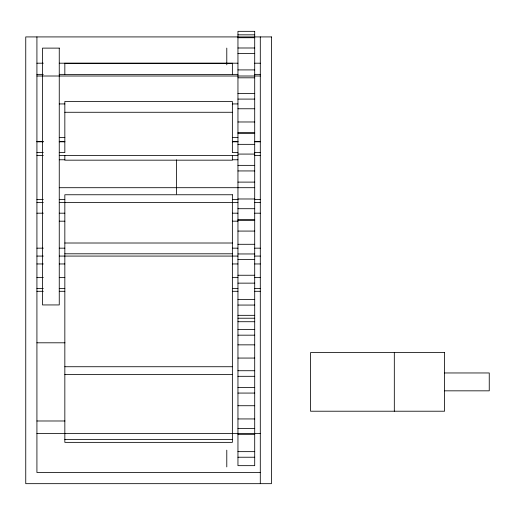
<?xml version="1.0" encoding="UTF-8"?>
<svg xmlns="http://www.w3.org/2000/svg" width="515" height="515" viewBox="0 0 515 515"><rect width="100%" height="100%" fill="white"/><g stroke="black" fill="none" stroke-linecap="round" stroke-linejoin="round"><path stroke-width="0.77" d="M237.956 34.833L254.706 34.833M237.956 37.73L254.706 37.73M237.956 47.992L254.706 47.992M237.956 53.579L254.706 53.579M36.919 63.203L43.299 63.197M59.257 63.197L237.956 63.197M254.706 63.203L260.294 63.203M64.839 63.294L232.368 63.294M237.956 69.911L254.706 69.911M36.919 74.366L43.299 74.372M59.257 74.366L64.839 74.372M232.368 74.372L237.956 74.366M254.706 74.372L260.294 74.366M36.919 76.008L260.294 76.008M237.956 77.81L254.706 77.81M237.956 93.601L254.706 93.601M237.956 99.092L254.706 99.092M59.257 103.933L64.877 103.933M232.368 103.933L237.956 103.933M237.956 108.768L254.706 108.768M64.839 112.27L232.368 112.27M237.956 121.978L254.706 121.978M237.956 132.497L254.706 132.497M237.956 133.552L254.706 133.552M59.257 137.434L64.877 137.434M232.368 137.434L237.956 137.434M36.919 141.374L43.299 141.38M59.257 141.374L64.839 141.38M232.368 141.374L237.956 141.38M254.706 141.374L260.294 141.38M36.919 141.812L43.299 141.812M59.257 141.812L64.839 141.812M232.368 141.812L237.956 141.812M254.706 141.812L260.294 141.812M237.956 144.342L254.706 144.342M36.919 152.601L43.299 152.601M59.257 152.601L64.839 152.601L64.839 101.474L232.368 101.474L232.368 152.601L237.956 152.601M254.706 152.601L260.294 152.601M237.956 154.075L254.706 154.075M36.919 155.485L43.299 155.485M59.257 155.485L237.956 155.485M254.706 155.485L260.294 155.485M59.257 159.772L64.877 159.772M232.368 159.772L237.956 159.772M237.956 165.36L254.706 165.36M237.956 170.941L254.706 170.941M237.956 182.11L254.706 182.11M59.257 187.711L254.706 187.698M237.956 198.983L254.706 198.983M36.919 199.505L43.299 199.505M59.257 199.505L64.839 199.505M232.368 199.505L237.956 199.505M254.706 199.505L260.294 199.505M36.919 202.408L43.299 202.408M59.257 202.408L237.956 202.408M254.706 202.408L260.294 202.408M237.956 208.71L254.706 208.71M36.919 213.191L43.299 213.191M59.257 213.191L64.839 213.191M232.368 213.191L237.956 213.191M254.706 213.191L260.294 213.191M237.956 219.499L254.706 219.499M237.956 220.555L254.706 220.555M59.257 221.186L64.877 221.186M232.368 221.18L237.956 221.173M237.956 231.074L254.706 231.074M64.839 243.009L232.368 243.009M237.956 244.29L254.706 244.29M36.919 248.166L43.299 248.166M59.257 248.166L64.839 248.166M232.368 248.166L237.956 248.166M254.706 248.166L260.294 248.166M64.839 253.798L232.368 253.798M237.956 253.959L254.706 253.959M36.919 256.071L43.299 256.071M59.257 256.071L237.956 256.071M254.706 256.071L260.294 256.071M237.956 259.451L254.706 259.451M36.919 263.957L43.299 263.957M59.257 263.957L64.839 263.957M232.368 263.957L237.956 263.957M254.706 263.957L260.294 263.957M237.956 275.248L254.706 275.248M36.919 277.624L43.299 277.624M59.257 277.624L64.839 277.624M232.368 277.624L237.956 277.624M254.706 277.624L260.294 277.624M237.956 283.141L254.706 283.141M36.919 288.413L43.299 288.413M59.257 288.413L64.839 288.413M232.368 288.413L237.956 288.413M254.706 288.413L260.294 288.413M36.919 291.297L43.299 291.297M59.257 291.297L64.839 291.297M232.368 291.297L237.956 291.297M254.706 291.297L260.294 291.297M237.956 299.473L254.706 299.473M237.956 305.06L254.706 305.06M237.956 315.328L254.706 315.328M237.956 318.219L254.706 318.219M237.956 321.721L254.706 321.721M237.956 329.446L254.706 329.446M237.956 335.175L254.706 335.175M36.919 342.803L64.967 342.803M237.956 344.85L254.706 344.85M237.956 358.06L254.706 358.06M64.839 366.731L232.368 366.731M237.956 370.729L254.706 370.729M444.574 372.963L489.25 372.963L489.25 390.834L444.574 390.834M64.839 374.617L232.368 374.617M237.956 376.31L254.706 376.31M237.956 387.48L254.706 387.48M237.956 393.067L254.706 393.067M237.956 405.73L254.706 405.73M237.956 418.94L254.706 418.94M36.919 420.987L64.967 420.987M237.956 428.615L254.706 428.615M36.919 433.405L260.294 433.405M237.956 434.345L254.706 434.345M64.839 439.482L232.368 439.482M237.956 451.649L254.706 451.649M237.956 457.23L254.706 457.23M260.294 472.5L36.919 472.5L36.919 36.919M394.316 352.575L394.316 411.215M260.294 36.919L260.294 483.669M232.368 63.203L232.368 74.463L64.839 74.463L64.839 63.203M232.368 155.479L232.368 160.171L64.839 160.171L64.839 155.479M226.787 48.088L226.787 64.839M226.787 450.161L226.787 466.912M176.529 159.843L176.529 187.087M176.529 187.711L176.529 194.039M254.706 31.331L237.956 31.331L237.956 465.663L254.706 465.663L254.706 31.331M271.463 36.919L25.75 36.919L25.75 483.669L271.463 483.669L271.463 36.919M59.257 48.12L42.5 48.12L42.5 304.938L59.257 304.938L59.257 48.12M232.368 194.76L64.839 194.76L64.839 442.366L232.368 442.366L232.368 194.76M444.574 352.575L310.551 352.575L310.551 411.215L444.574 411.215L444.574 352.575"/></g></svg>
